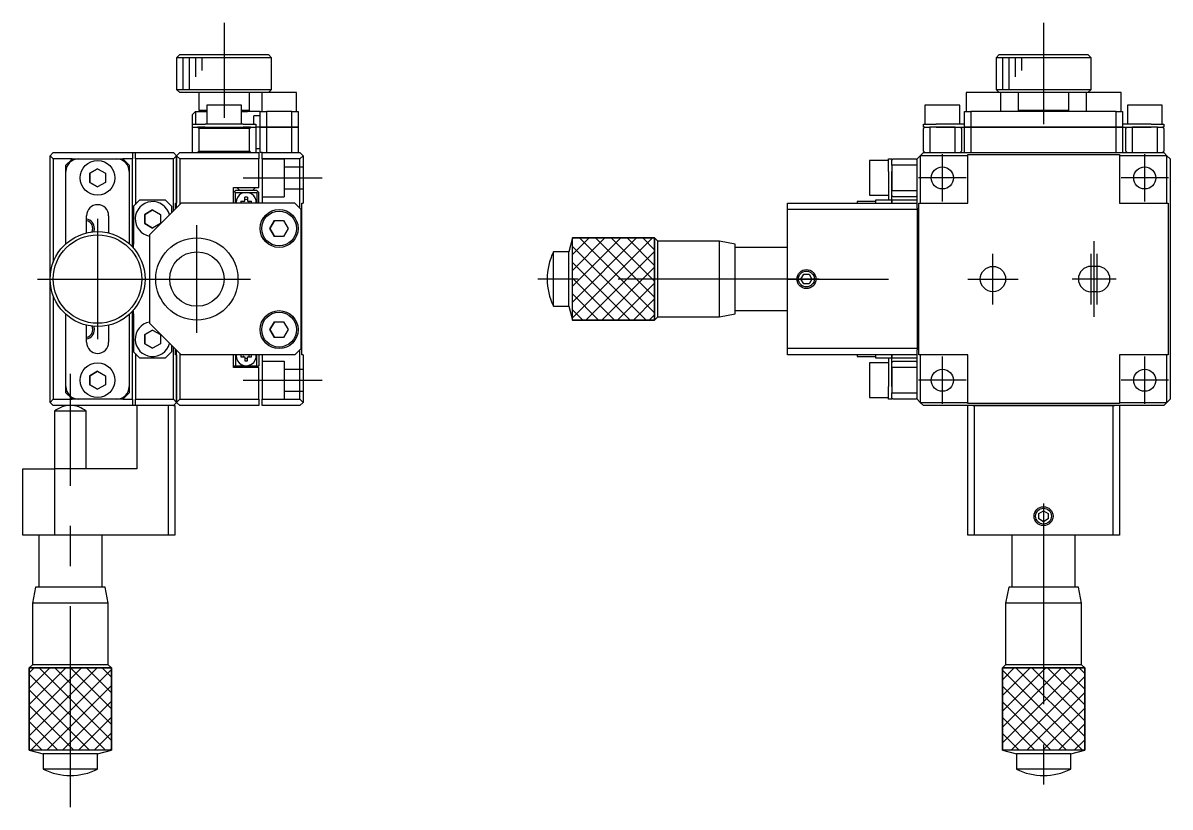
# Model space of a CAD drawing. Extents: x 10 to 399, y -6 to 244.
# Drawn here: x 217.9 to 399.3, y 54.7 to 178.8 of the extents above; entities that cross this region are included whole.
import ezdxf

# ---------------------------------------------------------------- set-up
doc = ezdxf.new("R2010")
doc.units = 0
doc.linetypes.add('CENTER', pattern=[50.8, 31.75, -6.35, 6.35, -6.35])
doc.linetypes.add('DASHED', pattern=[19.05, 12.7, -6.35])
doc.layers.get('0').update_dxf_attribs({"linetype": 'CONTINUOUS'})
doc.layers.add('CENTER', color=1, linetype='CENTER')

msp = doc.modelspace()

# ---------------------------------------------------------------- linework, layer by layer
at = {"color": 7, "linetype": 'CONTINUOUS'}
for p, q in [((242.7, 173.75), (242.2, 173.25)), ((257.2, 173.25), (242.2, 173.25)), ((242.2, 173.25), (242.2, 168.25)), ((242.7, 173.75), (256.7, 173.75)), ((242.7, 173.75), (256.7, 173.75)), ((242.7, 173.75), (242.7, 173.75)), ((257.2, 173.25), (256.7, 173.75)), ((257.2, 168.25), (257.2, 173.25)), ((372.28, 173.75), (371.78, 173.25)), ((386.78, 173.25), (371.78, 173.25)), ((371.78, 173.25), (371.78, 168.25)), ((372.28, 173.75), (386.28, 173.75)), ((386.78, 173.25), (386.28, 173.75)), ((386.78, 168.25), (386.78, 173.25)), ((242.2, 168.25), (257.2, 168.25)), ((242.2, 168.25), (242.7, 167.75)), ((255.65, 167.75), (242.7, 167.75)), ((245.7, 167.75), (245.7, 164.95)), ((253.7, 164.95), (253.7, 167.75)), ((261.15, 167.75), (255.65, 167.75)), ((255.65, 167.75), (255.65, 164.75)), ((256.7, 167.75), (257.2, 168.25)), ((257.2, 168.25), (257.2, 168.25)), ((261.15, 164.75), (261.15, 167.75)), ((369.78, 167.75), (367.03, 167.75)), ((367.03, 167.75), (367.03, 164.75)), ((372.53, 167.75), (369.78, 167.75)), ((371.78, 168.25), (379.2, 168.25)), ((371.78, 168.25), (372.28, 167.75)), ((379.2, 167.75), (372.53, 167.75)), ((372.53, 164.75), (372.53, 167.75)), ((375.28, 167.75), (375.28, 164.95)), ((379.2, 168.25), (386.78, 168.25)), ((386.03, 167.75), (379.2, 167.75)), ((383.28, 164.95), (383.28, 167.75)), ((388.78, 167.75), (386.03, 167.75)), ((386.03, 167.75), (386.03, 164.75)), ((386.28, 167.75), (386.78, 168.25)), ((391.53, 167.75), (388.78, 167.75)), ((391.53, 164.75), (391.53, 167.75)), ((252.45, 165.75), (246.95, 165.75)), ((246.95, 165.75), (246.95, 162.75)), ((252.45, 162.75), (252.45, 165.75)), ((363.28, 165.75), (360.53, 165.75)), ((360.53, 165.75), (360.53, 162.75)), ((366.03, 165.75), (363.28, 165.75)), ((366.03, 162.75), (366.03, 165.75)), ((395.28, 165.75), (392.53, 165.75)), ((392.53, 165.75), (392.53, 162.75)), ((398.03, 165.75), (395.28, 165.75)), ((398.03, 162.75), (398.03, 165.75)), ((245.2, 164.75), (244.7, 164.25)), ((244.7, 162.75), (244.7, 164.25)), ((245.2, 164.75), (245.2, 162.75)), ((245.2, 164.75), (246.95, 164.75)), ((245.7, 164.95), (246.95, 164.95)), ((245.7, 164.95), (245.9, 164.75)), ((252.45, 164.95), (253.7, 164.95)), ((252.45, 164.75), (253.4, 164.75)), ((255.4, 164.75), (253.4, 164.75)), ((253.5, 164.75), (253.7, 164.95)), ((255.4, 164.05), (254.4, 164.05)), ((254.4, 162.75), (254.4, 164.05)), ((255.4, 162.25), (255.4, 164.75)), ((255.4, 164.75), (256.4, 164.75)), ((256.4, 164.75), (256.4, 162.25)), ((260.4, 164.75), (256.4, 164.75)), ((260.4, 162.25), (260.4, 164.75)), ((260.4, 164.75), (261.4, 164.75)), ((261.4, 164.75), (261.4, 162.25)), ((366.78, 162.25), (366.78, 164.75)), ((366.78, 164.75), (367.78, 164.75)), ((367.78, 164.75), (367.78, 162.25)), ((378.03, 164.75), (367.78, 164.75)), ((375.28, 164.95), (379.24, 164.95)), ((375.28, 164.95), (375.48, 164.75)), ((380.53, 164.75), (378.03, 164.75)), ((379.24, 164.95), (383.28, 164.95)), ((390.78, 164.75), (380.53, 164.75)), ((383.08, 164.75), (383.28, 164.95)), ((390.78, 162.25), (390.78, 164.75)), ((390.78, 164.75), (391.78, 164.75)), ((391.78, 164.75), (391.78, 162.25)), ((244.7, 162.25), (244.7, 162.75)), ((244.7, 162.75), (246.7, 162.75)), ((244.7, 158.25), (244.7, 162.25)), ((244.7, 162.25), (245.5, 162.25)), ((245.7, 162.05), (245.5, 162.25)), ((245.5, 162.25), (245.83, 162.25)), ((245.83, 162.25), (245.5, 162.25)), ((253.7, 162.05), (245.7, 162.05)), ((245.7, 162.05), (245.7, 158.45)), ((246.7, 162.25), (245.83, 162.25)), ((252.7, 162.75), (246.7, 162.75)), ((246.7, 162.25), (252.7, 162.25)), ((252.7, 162.75), (254.7, 162.75)), ((253.57, 162.25), (252.7, 162.25)), ((253.57, 162.25), (253.9, 162.25)), ((253.9, 162.25), (253.57, 162.25)), ((253.9, 162.25), (253.7, 162.05)), ((253.7, 158.45), (253.7, 162.05)), ((253.9, 162.25), (254.7, 162.25)), ((254.7, 162.75), (254.7, 162.25)), ((254.7, 162.25), (254.7, 158.25)), ((255.4, 162.25), (254.7, 162.25)), ((256.4, 162.25), (255.4, 162.25)), ((255.4, 158.25), (255.4, 162.25)), ((255.4, 162.25), (256.4, 162.25)), ((256.4, 162.25), (260.4, 162.25)), ((256.4, 162.25), (256.4, 158.25)), ((260.4, 162.25), (256.4, 162.25)), ((261.4, 162.25), (260.4, 162.25)), ((260.4, 158.25), (260.4, 162.25)), ((260.4, 162.25), (261.4, 162.25)), ((261.4, 162.25), (261.4, 158.25)), ((360.28, 162.25), (360.28, 162.75)), ((360.28, 162.75), (362.28, 162.75)), ((360.48, 162.25), (360.28, 162.05)), ((360.48, 162.25), (360.28, 162.25)), ((360.28, 158.45), (360.28, 162.05)), ((360.48, 162.25), (361.28, 162.25)), ((361.28, 162.25), (361.28, 158.25)), ((362.28, 162.25), (361.28, 162.25)), ((362.28, 162.25), (361.28, 162.25)), ((366.78, 162.75), (362.28, 162.75)), ((365.28, 162.25), (362.28, 162.25)), ((362.28, 162.25), (365.28, 162.25)), ((365.28, 158.25), (365.28, 162.25)), ((365.28, 162.25), (366.78, 162.25)), ((366.28, 162.05), (366.08, 162.25)), ((366.28, 162.05), (366.28, 158.45)), ((367.78, 162.25), (366.78, 162.25)), ((366.78, 158.25), (366.78, 162.25)), ((366.78, 162.25), (367.78, 162.25)), ((367.78, 162.25), (390.78, 162.25)), ((367.78, 162.25), (367.78, 158.25)), ((390.78, 162.25), (367.78, 162.25)), ((391.78, 162.25), (390.78, 162.25)), ((390.78, 158.25), (390.78, 162.25)), ((390.78, 162.25), (391.78, 162.25)), ((396.28, 162.75), (391.78, 162.75)), ((391.78, 162.25), (393.28, 162.25)), ((391.78, 162.25), (391.78, 158.25)), ((392.48, 162.25), (392.28, 162.05)), ((392.28, 158.45), (392.28, 162.05)), ((393.28, 162.25), (393.28, 158.25)), ((396.28, 162.25), (393.28, 162.25)), ((393.28, 162.25), (396.28, 162.25)), ((396.28, 162.75), (398.28, 162.75)), ((397.28, 162.25), (396.28, 162.25)), ((397.28, 162.25), (396.28, 162.25)), ((397.28, 158.25), (397.28, 162.25)), ((397.28, 162.25), (398.08, 162.25)), ((398.28, 162.05), (398.08, 162.25)), ((398.28, 162.25), (398.08, 162.25)), ((398.28, 162.75), (398.28, 162.25)), ((398.28, 162.05), (398.28, 158.45)), ((222.7, 158.25), (222.2, 157.75)), ((222.7, 158.25), (235.2, 158.25)), ((235.2, 158.25), (235.2, 157.25)), ((235.2, 158.25), (235.7, 158.25)), ((235.7, 158.25), (241.7, 158.25)), ((235.7, 157.25), (235.7, 158.25)), ((241.7, 158.25), (242.2, 157.75)), ((242.7, 158.25), (242.2, 157.75)), ((242.7, 158.25), (255.2, 158.25)), ((245.5, 158.25), (245.7, 158.45)), ((245.7, 158.45), (253.7, 158.45)), ((253.7, 158.45), (253.9, 158.25)), ((255.4, 158.85), (254.7, 158.85)), ((255.2, 158.25), (255.2, 157.25)), ((255.7, 158.25), (255.4, 158.25)), ((255.7, 157.25), (255.7, 158.25)), ((255.7, 158.25), (261.7, 158.25)), ((261.7, 158.25), (262.2, 157.75)), ((360.28, 158.25), (359.78, 157.75)), ((360.28, 158.45), (360.48, 158.25)), ((360.28, 158.25), (398.28, 158.25)), ((366.08, 158.25), (366.28, 158.45)), ((367.28, 157.95), (391.28, 157.95)), ((367.28, 157.75), (367.28, 157.95)), ((391.28, 157.95), (391.28, 157.75)), ((392.28, 158.45), (392.48, 158.25)), ((398.08, 158.25), (398.28, 158.45)), ((398.78, 157.75), (398.28, 158.25)), ((222.2, 157.75), (222.7, 157.25)), ((222.2, 138.25), (222.2, 157.75)), ((225.7, 157.25), (222.7, 157.25)), ((222.7, 157.25), (222.7, 140.94)), ((225.5, 157.05), (224.7, 156.25)), ((224.7, 155.25), (224.7, 156.25)), ((225.5, 157.05), (225.7, 157.25)), ((225.83, 157.05), (225.5, 157.05)), ((225.7, 157.25), (226.7, 157.25)), ((226.7, 157.25), (232.7, 157.25)), ((232.7, 157.25), (233.7, 157.25)), ((233.9, 157.05), (233.57, 157.05)), ((233.7, 157.25), (233.9, 157.05)), ((235.2, 157.25), (233.7, 157.25)), ((234.7, 156.25), (233.9, 157.05)), ((234.7, 156.25), (234.7, 155.25)), ((235.2, 143.35), (235.2, 157.25)), ((241.7, 157.25), (235.7, 157.25)), ((235.7, 157.25), (235.7, 150.05)), ((242.2, 157.75), (241.7, 157.25)), ((241.7, 149.05), (241.7, 157.25)), ((242.2, 149.55), (242.2, 157.75)), ((242.2, 157.75), (242.7, 157.25)), ((242.2, 157.75), (242.2, 150.25)), ((242.7, 157.25), (242.7, 150.05)), ((255.2, 157.25), (242.7, 157.25)), ((255.2, 152.75), (255.2, 157.25)), ((255.7, 157.25), (255.7, 150.25)), ((261.7, 157.25), (255.7, 157.25)), ((262.2, 157.75), (261.7, 157.25)), ((261.7, 149.45), (261.7, 157.25)), ((262.2, 157.75), (262.2, 150.25)), ((351.78, 157), (351.78, 154.25)), ((354.78, 157), (351.78, 157)), ((354.78, 157.25), (355.28, 157.25)), ((354.78, 155.25), (354.78, 157.25)), ((355.48, 157.25), (355.28, 157.05)), ((355.28, 157.25), (355.28, 157.05)), ((355.28, 156.25), (355.28, 157.05)), ((355.28, 156.25), (355.28, 155.25)), ((359.28, 156.25), (355.28, 156.25)), ((355.28, 156.25), (355.28, 155.25)), ((355.48, 157.25), (359.08, 157.25)), ((359.28, 157.05), (359.08, 157.25)), ((359.78, 157.75), (359.28, 157.25)), ((359.28, 149.45), (359.28, 157.25)), ((359.78, 157.75), (359.78, 150.25)), ((367.28, 157.75), (359.78, 157.75)), ((367.28, 150.25), (367.28, 157.75)), ((398.78, 157.75), (391.28, 157.75)), ((391.28, 157.75), (391.28, 150.25)), ((398.78, 150.25), (398.78, 157.75)), ((399.28, 157.25), (398.78, 157.75)), ((399.28, 157.25), (399.28, 119.25)), ((224.7, 143.84), (224.7, 155.25)), ((228.45, 154.97), (229.7, 155.69)), ((229.7, 155.69), (228.45, 154.97)), ((228.45, 153.53), (228.45, 154.97)), ((228.45, 154.97), (228.45, 153.53)), ((229.7, 155.69), (230.95, 154.97)), ((230.95, 154.97), (230.95, 153.53)), ((234.7, 155.25), (234.7, 143.84)), ((351.78, 154.25), (351.78, 151.5)), ((354.78, 155.25), (354.78, 150.75)), ((355.28, 155.25), (355.28, 152.25)), ((355.28, 152.25), (355.28, 155.25)), ((229.7, 152.81), (228.45, 153.53)), ((228.45, 153.53), (229.7, 152.81)), ((230.95, 153.53), (229.7, 152.81)), ((251.2, 152.75), (255.2, 152.75)), ((251.2, 150.25), (251.2, 152.75)), ((251.72, 152.75), (251.95, 152.52)), ((251.95, 152.52), (252.2, 152.27)), ((254.2, 152.27), (254.45, 152.52)), ((254.45, 152.52), (254.68, 152.75)), ((236.4, 150.75), (235.4, 149.75)), ((236.4, 150.75), (240.4, 150.75)), ((241.4, 149.75), (240.4, 150.75)), ((251.35, 152.1), (251.2, 151.95)), ((251.35, 152.1), (251.5, 152.25)), ((251.5, 151.95), (251.35, 152.1)), ((254.9, 152.25), (251.5, 152.25)), ((251.5, 150.25), (251.5, 151.95)), ((251.5, 151.95), (253.2, 151.95)), ((253.2, 152.27), (252.2, 152.27)), ((252.37, 150.55), (253, 150.55)), ((253, 150.55), (253, 151.18)), ((254.2, 152.27), (253.2, 152.27)), ((253.2, 151.95), (254.9, 151.95)), ((253.4, 151.18), (253.4, 150.55)), ((253.4, 150.55), (254.02, 150.55)), ((254.9, 152.25), (255.05, 152.1)), ((255.05, 152.1), (254.9, 151.95)), ((254.9, 151.95), (254.9, 150.25)), ((255.2, 151.95), (255.05, 152.1)), ((255.2, 150.25), (255.2, 151.95)), ((351.78, 151.5), (354.78, 151.5)), ((352.78, 150.75), (355.28, 150.75)), ((352.78, 150.25), (352.78, 150.75)), ((355.28, 152.25), (359.28, 152.25)), ((355.28, 150.75), (355.28, 152.25)), ((355.28, 151.45), (355.48, 151.25)), ((355.28, 150.75), (355.28, 150.25)), ((355.28, 150.75), (359.28, 150.75)), ((355.28, 150.25), (355.28, 150.75)), ((359.08, 151.25), (355.48, 151.25)), ((359.08, 151.25), (359.28, 151.45)), ((235.4, 149.75), (235.4, 143.75)), ((237.15, 148.47), (238.4, 149.19)), ((238.4, 149.19), (237.15, 148.47)), ((242.9, 150.25), (237.9, 145.25)), ((238.4, 149.19), (239.65, 148.47)), ((241.4, 149.75), (241.4, 148.75)), ((242, 150.25), (242.2, 150.25)), ((242, 149.35), (242, 150.25)), ((260.9, 150.25), (242.9, 150.25)), ((261.9, 149.25), (260.9, 150.25)), ((261.9, 127.25), (261.9, 149.25)), ((262, 150.25), (262.2, 150.25)), ((262, 126.25), (262, 150.25)), ((338.78, 150.25), (359.28, 150.25)), ((338.78, 149.25), (338.78, 150.25)), ((359.28, 149.25), (338.78, 149.25)), ((338.78, 127.25), (338.78, 149.25)), ((349.78, 150.5), (349.78, 150.25)), ((352.78, 150.5), (349.78, 150.5)), ((359.28, 149.45), (359.28, 149.25)), ((359.28, 149.25), (359.28, 127.25)), ((359.58, 150.25), (359.78, 150.25)), ((359.58, 126.25), (359.58, 150.25)), ((359.78, 150.25), (367.28, 150.25)), ((391.28, 150.25), (398.78, 150.25)), ((398.78, 150.25), (398.98, 150.25)), ((398.98, 150.25), (398.98, 126.25)), ((227.95, 145.54), (227.95, 148.25)), ((231.45, 148.25), (231.45, 145.54)), ((237.15, 147.03), (237.15, 148.47)), ((237.15, 148.47), (237.15, 147.03)), ((238.4, 146.31), (237.15, 147.03)), ((237.15, 147.03), (238.4, 146.31)), ((239.65, 147.03), (238.4, 146.31)), ((239.65, 148.47), (239.65, 147.03)), ((256.96, 146.25), (257.68, 147.5)), ((257.68, 147.5), (256.96, 146.25)), ((257.68, 147.5), (259.12, 147.5)), ((259.12, 147.5), (259.84, 146.25)), ((237.9, 145.25), (237.9, 131.25)), ((257.68, 145), (256.96, 146.25)), ((256.96, 146.25), (257.68, 145)), ((259.84, 146.25), (259.12, 145)), ((259.12, 145), (257.68, 145)), ((304.78, 144.75), (304.19, 142.55)), ((304.78, 144.75), (317.78, 144.75)), ((304.78, 131.75), (304.78, 144.75)), ((318.28, 144.25), (317.78, 144.75)), ((317.78, 144.75), (317.78, 131.75)), ((318.28, 132.25), (318.28, 144.25)), ((328.03, 144.25), (318.28, 144.25)), ((328.03, 132.25), (328.03, 144.25)), ((330.53, 143.75), (328.03, 144.25)), ((330.53, 132.75), (330.53, 143.75)), ((301.78, 133.95), (301.78, 142.55)), ((304.19, 142.55), (301.78, 142.55)), ((304.19, 133.95), (304.19, 142.55)), ((338.78, 143.25), (330.53, 143.25)), ((387.78, 140.25), (386.78, 140.25)), ((222.2, 118.75), (222.2, 138.25)), ((340.91, 138.25), (341.35, 139)), ((341.35, 137.5), (340.91, 138.25)), ((341.35, 139), (342.21, 139)), ((342.21, 139), (342.65, 138.25)), ((342.65, 138.25), (342.21, 137.5)), ((342.21, 137.5), (341.35, 137.5)), ((387.78, 136.25), (386.78, 136.25)), ((222.7, 135.56), (222.7, 119.25)), ((224.7, 121.25), (224.7, 132.66)), ((234.7, 132.66), (234.7, 121.25)), ((235.2, 119.25), (235.2, 133.15)), ((235.4, 132.75), (235.4, 126.75)), ((301.78, 133.95), (304.19, 133.95)), ((304.19, 133.95), (304.78, 131.75)), ((328.03, 132.25), (330.53, 132.75)), ((330.53, 133.25), (338.78, 133.25)), ((227.95, 128.25), (227.95, 130.96)), ((231.45, 130.96), (231.45, 128.25)), ((237.9, 131.25), (242.9, 126.25)), ((256.96, 130.25), (257.68, 131.5)), ((257.68, 131.5), (256.96, 130.25)), ((257.68, 131.5), (259.12, 131.5)), ((259.12, 131.5), (259.84, 130.25)), ((317.78, 131.75), (304.78, 131.75)), ((317.78, 131.75), (318.28, 132.25)), ((318.28, 132.25), (328.03, 132.25)), ((237.15, 129.47), (238.4, 130.19)), ((238.4, 130.19), (237.15, 129.47)), ((237.15, 128.03), (237.15, 129.47)), ((237.15, 129.47), (237.15, 128.03)), ((238.4, 130.19), (239.65, 129.47)), ((239.65, 129.47), (239.65, 128.03)), ((257.68, 129), (256.96, 130.25)), ((256.96, 130.25), (257.68, 129)), ((259.12, 129), (257.68, 129)), ((259.84, 130.25), (259.12, 129)), ((238.4, 127.31), (237.15, 128.03)), ((237.15, 128.03), (238.4, 127.31)), ((239.65, 128.03), (238.4, 127.31)), ((241.4, 127.75), (241.4, 126.75)), ((241.7, 119.25), (241.7, 127.45)), ((242, 126.25), (242, 127.15)), ((260.9, 126.25), (261.9, 127.25)), ((261.7, 119.25), (261.7, 127.05)), ((338.78, 126.25), (338.78, 127.25)), ((359.28, 127.25), (338.78, 127.25)), ((359.28, 127.25), (359.28, 127.05)), ((359.28, 119.25), (359.28, 127.05)), ((235.4, 126.75), (236.4, 125.75)), ((235.7, 126.45), (235.7, 119.25)), ((240.4, 125.75), (236.4, 125.75)), ((240.4, 125.75), (241.4, 126.75)), ((242.2, 126.25), (242, 126.25)), ((242.2, 118.75), (242.2, 126.95)), ((242.2, 126.25), (242.2, 118.75)), ((242.7, 126.45), (242.7, 119.25)), ((260.9, 126.25), (242.9, 126.25)), ((251.2, 124.25), (251.2, 126.25)), ((251.5, 126.25), (251.5, 124.55)), ((252.37, 125.95), (253, 125.95)), ((253, 125.95), (253, 125.32)), ((253.4, 125.32), (253.4, 125.95)), ((253.4, 125.95), (254.02, 125.95)), ((254.9, 124.55), (254.9, 126.25)), ((255.2, 126.25), (255.2, 124.55)), ((255.7, 126.25), (255.7, 119.25)), ((262.2, 126.25), (262, 126.25)), ((262.2, 126.25), (262.2, 118.75)), ((359.28, 126.25), (338.78, 126.25)), ((349.78, 126.25), (349.78, 126)), ((349.78, 126), (352.78, 126)), ((352.78, 125.75), (352.78, 126.25)), ((355.28, 125.75), (352.78, 125.75)), ((354.78, 125.75), (354.78, 121.25)), ((355.28, 126.25), (355.28, 125.75)), ((355.28, 125.75), (355.28, 126.25)), ((355.28, 124.25), (355.28, 125.75)), ((359.28, 125.75), (355.28, 125.75)), ((355.48, 125.25), (355.28, 125.05)), ((355.48, 125.25), (359.08, 125.25)), ((359.28, 125.05), (359.08, 125.25)), ((359.78, 126.25), (359.58, 126.25)), ((359.78, 126.25), (359.78, 118.75)), ((367.28, 126.25), (359.78, 126.25)), ((367.28, 118.75), (367.28, 126.25)), ((398.78, 126.25), (391.28, 126.25)), ((391.28, 126.25), (391.28, 118.75)), ((398.78, 118.75), (398.78, 126.25)), ((398.98, 126.25), (398.78, 126.25)), ((228.45, 122.97), (229.7, 123.69)), ((229.7, 123.69), (228.45, 122.97)), ((229.7, 123.69), (230.95, 122.97)), ((251.35, 124.4), (251.2, 124.55)), ((255.2, 124.25), (251.2, 124.25)), ((251.5, 124.55), (251.35, 124.4)), ((251.35, 124.4), (251.5, 124.25)), ((251.5, 124.55), (253.2, 124.55)), ((253.2, 124.55), (254.9, 124.55)), ((255.05, 124.4), (254.9, 124.55)), ((254.9, 124.25), (255.05, 124.4)), ((255.2, 124.55), (255.05, 124.4)), ((255.2, 119.25), (255.2, 124.25)), ((351.78, 125), (351.78, 122.25)), ((354.78, 125), (351.78, 125)), ((355.28, 124.25), (355.28, 121.25)), ((359.28, 124.25), (355.28, 124.25)), ((355.28, 121.25), (355.28, 124.25)), ((228.45, 121.53), (228.45, 122.97)), ((228.45, 122.97), (228.45, 121.53)), ((229.7, 120.81), (228.45, 121.53)), ((228.45, 121.53), (229.7, 120.81)), ((230.95, 121.53), (229.7, 120.81)), ((230.95, 122.97), (230.95, 121.53)), ((351.78, 122.25), (351.78, 119.5)), ((224.7, 120.25), (224.7, 121.25)), ((224.7, 120.25), (225.5, 119.45)), ((233.9, 119.45), (234.7, 120.25)), ((234.7, 121.25), (234.7, 120.25)), ((354.78, 119.25), (354.78, 121.25)), ((355.28, 121.25), (355.28, 120.25)), ((355.28, 121.25), (355.28, 120.25)), ((355.28, 120.25), (359.28, 120.25)), ((355.28, 119.45), (355.28, 120.25)), ((222.7, 119.25), (222.2, 118.75)), ((222.2, 118.75), (222.7, 118.25)), ((222.7, 119.25), (225.7, 119.25)), ((235.2, 118.25), (222.7, 118.25)), ((225.7, 119.25), (225.5, 119.45)), ((225.5, 119.45), (225.83, 119.45)), ((226.7, 119.25), (225.7, 119.25)), ((232.7, 119.25), (226.7, 119.25)), ((233.7, 119.25), (232.7, 119.25)), ((233.57, 119.45), (233.9, 119.45)), ((233.9, 119.45), (233.7, 119.25)), ((233.7, 119.25), (235.2, 119.25)), ((235.2, 119.25), (235.2, 118.25)), ((235.7, 118.25), (235.2, 118.25)), ((235.7, 119.25), (241.7, 119.25)), ((235.7, 118.25), (235.7, 119.25)), ((241.7, 118.25), (235.7, 118.25)), ((235.9, 118.25), (235.9, 108.25)), ((240.9, 97.75), (240.9, 118.25)), ((241.7, 119.25), (242.2, 118.75)), ((242.2, 118.75), (241.7, 118.25)), ((241.7, 118.25), (241.9, 118.25)), ((241.9, 118.25), (241.9, 97.75)), ((242.7, 119.25), (242.2, 118.75)), ((242.2, 118.75), (242.7, 118.25)), ((242.7, 119.25), (255.2, 119.25)), ((255.2, 118.25), (242.7, 118.25)), ((255.2, 119.25), (255.2, 118.25)), ((255.7, 119.25), (261.7, 119.25)), ((255.7, 118.25), (255.7, 119.25)), ((261.7, 118.25), (255.7, 118.25)), ((261.7, 119.25), (262.2, 118.75)), ((262.2, 118.75), (261.7, 118.25)), ((351.78, 119.5), (354.78, 119.5)), ((355.28, 119.25), (354.78, 119.25)), ((355.28, 119.45), (355.48, 119.25)), ((355.28, 119.45), (355.28, 119.25)), ((359.08, 119.25), (355.48, 119.25)), ((359.08, 119.25), (359.28, 119.45)), ((359.28, 119.25), (359.78, 118.75)), ((359.78, 118.75), (360.28, 118.25)), ((359.78, 118.75), (367.28, 118.75)), ((398.28, 118.25), (360.28, 118.25)), ((367.28, 118.55), (367.28, 118.75)), ((367.28, 118.55), (367.28, 118.75)), ((391.28, 118.55), (367.28, 118.55)), ((367.28, 97.75), (367.28, 118.25)), ((368.08, 118.25), (368.28, 118.25)), ((368.28, 118.25), (368.28, 97.75)), ((368.28, 118.25), (390.28, 118.25)), ((390.28, 97.75), (390.28, 118.25)), ((390.28, 118.25), (390.48, 118.25)), ((391.28, 118.75), (398.78, 118.75)), ((391.28, 118.75), (391.28, 118.55)), ((391.28, 118.25), (391.28, 97.75)), ((398.28, 118.25), (398.78, 118.75)), ((398.78, 118.75), (399.28, 119.25)), ((224.55, 117.37), (222.9, 117.37)), ((222.9, 117.37), (222.9, 108.25)), ((227.9, 117.37), (224.55, 117.37)), ((227.9, 108.25), (227.9, 117.37)), ((217.9, 97.75), (217.9, 108.25)), ((217.9, 108.25), (222.9, 108.25)), ((222.9, 108.25), (222.9, 97.75)), ((235.9, 108.25), (222.9, 108.25)), ((378.53, 101.18), (379.28, 101.62)), ((379.28, 101.62), (380.03, 101.18)), ((378.53, 100.32), (378.53, 101.18)), ((379.28, 99.88), (378.53, 100.32)), ((380.03, 100.32), (379.28, 99.88)), ((380.03, 101.18), (380.03, 100.32)), ((222.9, 97.75), (217.9, 97.75)), ((220.4, 97.75), (220.4, 89.5)), ((240.9, 97.75), (222.9, 97.75)), ((230.4, 89.5), (230.4, 97.75)), ((241.9, 97.75), (240.9, 97.75)), ((368.28, 97.75), (367.28, 97.75)), ((390.28, 97.75), (368.28, 97.75)), ((374.28, 97.75), (374.28, 89.5)), ((384.28, 89.5), (384.28, 97.75)), ((391.28, 97.75), (390.28, 97.75)), ((219.9, 89.5), (219.4, 87)), ((223.54, 89.5), (219.9, 89.5)), ((230.9, 89.5), (223.54, 89.5)), ((231.4, 87), (230.9, 89.5)), ((373.78, 89.5), (373.28, 87)), ((384.78, 89.5), (373.78, 89.5)), ((385.28, 87), (384.78, 89.5)), ((223.37, 87), (219.4, 87)), ((219.4, 87), (219.4, 77.25)), ((231.4, 87), (223.37, 87)), ((231.4, 77.25), (231.4, 87)), ((385.28, 87), (373.28, 87)), ((373.28, 87), (373.28, 77.25)), ((385.28, 77.25), (385.28, 87)), ((219.4, 77.25), (218.9, 76.75)), ((223.2, 76.75), (218.9, 76.75)), ((218.9, 63.75), (218.9, 76.75)), ((218.9, 76.75), (231.9, 76.75)), ((223.37, 77.25), (219.4, 77.25)), ((231.4, 77.25), (223.37, 77.25)), ((231.9, 76.75), (231.4, 77.25)), ((231.9, 76.75), (231.9, 63.75)), ((373.28, 77.25), (372.78, 76.75)), ((372.78, 63.75), (372.78, 76.75)), ((372.78, 76.75), (385.78, 76.75)), ((385.28, 77.25), (373.28, 77.25)), ((385.78, 76.75), (385.28, 77.25)), ((385.78, 76.75), (385.78, 63.75)), ((218.9, 63.75), (221.1, 63.16)), ((231.9, 63.75), (218.9, 63.75)), ((231.9, 63.75), (223.2, 63.75)), ((229.7, 63.16), (231.9, 63.75)), ((372.78, 63.75), (374.98, 63.16)), ((385.78, 63.75), (372.78, 63.75)), ((383.58, 63.16), (385.78, 63.75)), ((223.94, 63.16), (221.1, 63.16)), ((221.1, 63.16), (221.1, 60.75)), ((229.7, 63.16), (223.94, 63.16)), ((229.7, 60.75), (229.7, 63.16)), ((383.58, 63.16), (374.98, 63.16)), ((374.98, 63.16), (374.98, 60.75)), ((383.58, 60.75), (383.58, 63.16)), ((223.94, 60.75), (221.1, 60.75)), ((229.7, 60.75), (223.94, 60.75)), ((383.58, 60.75), (374.98, 60.75))]:
    msp.add_line(p, q, dxfattribs=at)
at = {"color": 3, "linetype": 'CONTINUOUS'}
for p, q in [((243.2, 173.25), (243.2, 168.25)), ((244.2, 173.25), (244.2, 168.25)), ((245.2, 173.25), (245.2, 170.25)), ((246.2, 173.25), (246.2, 171.25)), ((372.78, 173.25), (372.78, 168.25)), ((373.78, 173.25), (373.78, 168.25)), ((374.78, 173.25), (374.78, 170.25)), ((375.78, 173.25), (375.78, 171.25)), ((304.78, 131.75), (304.78, 144.75)), ((317.78, 144.75), (304.78, 144.75)), ((304.78, 144.61), (304.92, 144.75)), ((304.78, 142.11), (307.42, 144.75)), ((304.78, 139.61), (309.92, 144.75)), ((304.78, 137.11), (312.42, 144.75)), ((304.78, 134.61), (314.92, 144.75)), ((304.78, 132.11), (317.42, 144.75)), ((304.78, 143.39), (316.42, 131.75)), ((305.92, 144.75), (317.78, 132.89)), ((308.42, 144.75), (317.78, 135.39)), ((310.92, 144.75), (317.78, 137.89)), ((313.42, 144.75), (317.78, 140.39)), ((315.92, 144.75), (317.78, 142.89)), ((317.78, 131.75), (317.78, 144.75)), ((306.92, 131.75), (317.78, 142.61)), ((304.78, 140.89), (313.92, 131.75)), ((309.42, 131.75), (317.78, 140.11)), ((304.78, 138.39), (311.42, 131.75)), ((311.92, 131.75), (317.78, 137.61)), ((304.78, 135.89), (308.92, 131.75)), ((314.42, 131.75), (317.78, 135.11)), ((304.78, 133.39), (306.42, 131.75)), ((316.92, 131.75), (317.78, 132.61)), ((304.78, 131.75), (317.78, 131.75)), ((218.9, 76.75), (218.9, 63.75)), ((219.66, 76.75), (218.9, 75.99)), ((222.16, 76.75), (218.9, 73.49)), ((224.66, 76.75), (218.9, 70.99)), ((227.16, 76.75), (218.9, 68.49)), ((229.66, 76.75), (218.9, 65.99)), ((231.9, 76.49), (219.16, 63.75)), ((220.44, 76.75), (231.9, 65.29)), ((222.94, 76.75), (231.9, 67.79)), ((231.9, 76.75), (223.2, 76.75)), ((225.44, 76.75), (231.9, 70.29)), ((227.94, 76.75), (231.9, 72.79)), ((230.44, 76.75), (231.9, 75.29)), ((231.9, 63.75), (231.9, 76.75)), ((385.78, 76.75), (372.78, 76.75)), ((372.78, 76.75), (372.78, 63.75)), ((372.78, 64.89), (384.64, 76.75)), ((372.78, 67.39), (382.14, 76.75)), ((372.78, 69.89), (379.64, 76.75)), ((372.78, 72.39), (377.14, 76.75)), ((372.78, 74.89), (374.64, 76.75)), ((385.42, 63.75), (372.78, 76.39)), ((385.78, 65.89), (374.92, 76.75)), ((385.78, 68.39), (377.42, 76.75)), ((385.78, 70.89), (379.92, 76.75)), ((385.78, 73.39), (382.42, 76.75)), ((385.78, 75.89), (384.92, 76.75)), ((385.78, 63.75), (385.78, 76.75)), ((218.9, 75.79), (230.94, 63.75)), ((374.14, 63.75), (385.78, 75.39)), ((218.9, 73.29), (228.44, 63.75)), ((231.9, 73.99), (221.66, 63.75)), ((382.92, 63.75), (372.78, 73.89)), ((376.64, 63.75), (385.78, 72.89)), ((218.9, 70.79), (225.94, 63.75)), ((231.9, 71.49), (224.16, 63.75)), ((380.42, 63.75), (372.78, 71.39)), ((231.9, 68.99), (226.66, 63.75)), ((379.14, 63.75), (385.78, 70.39)), ((218.9, 68.29), (223.44, 63.75)), ((377.92, 63.75), (372.78, 68.89)), ((381.64, 63.75), (385.78, 67.89)), ((218.9, 65.79), (220.94, 63.75)), ((231.9, 66.49), (229.16, 63.75)), ((375.42, 63.75), (372.78, 66.39)), ((384.14, 63.75), (385.78, 65.39)), ((223.2, 63.75), (218.9, 63.75)), ((231.9, 63.99), (231.66, 63.75)), ((372.92, 63.75), (372.78, 63.89)), ((385.78, 63.75), (372.78, 63.75))]:
    msp.add_line(p, q, dxfattribs=at)
at = {"color": 3, "linetype": 'DASHED'}
for p, q in [((255.7, 157.25), (259.2, 157.25)), ((259.2, 157.25), (259.2, 151.25)), ((259.2, 156), (262.2, 156)), ((259.2, 152.5), (262.2, 152.5)), ((255.7, 151.25), (259.2, 151.25)), ((255.7, 125.25), (259.2, 125.25)), ((259.2, 125.25), (259.2, 119.25)), ((259.2, 124), (262.2, 124)), ((259.2, 120.5), (262.2, 120.5)), ((255.7, 119.25), (259.2, 119.25))]:
    msp.add_line(p, q, dxfattribs=at)
at = {"color": 7, "linetype": 'CONTINUOUS'}
for centre, radius in [((229.7, 154.25), 2.75), ((363.28, 154.25), 1.75), ((395.28, 154.25), 1.75), ((258.4, 146.25), 3), ((258.4, 146.25), 2.75), ((229.7, 138.25), 7.5), ((229.7, 138.25), 7), ((245.4, 138.25), 6.5), ((245.4, 138.25), 4.3), ((371.28, 138.25), 2), ((341.78, 138.25), 1.25), ((258.4, 130.25), 3), ((258.4, 130.25), 2.75), ((229.7, 122.25), 2.75), ((363.28, 122.25), 1.75), ((395.28, 122.25), 1.75), ((379.28, 100.75), 1.25)]:
    msp.add_circle(centre, radius, dxfattribs=at)
at = {"color": 3, "linetype": 'CONTINUOUS'}
for centre in [(341.78, 138.25), (379.28, 100.75)]:
    msp.add_circle(centre, 1.5, dxfattribs=at)
at = {"color": 7, "linetype": 'CONTINUOUS'}
for centre, radius, start, end in [((226.7, 155.25), 2, 90, 180), ((232.7, 155.25), 2, 0, 90), ((253.2, 150.35), 1.6, 356.4167, 180), ((253.2, 150.35), 0.85, 166.391, 186.7563), ((253.2, 150.35), 0.459, 154.1861, 192.5754), ((253.2, 150.35), 0.85, 76.391, 103.609), ((253.2, 150.35), 0.459, 64.1861, 115.8139), ((253.2, 150.35), 0.459, 347.4246, 25.8139), ((253.2, 150.35), 0.85, 353.2437, 13.609), ((229.7, 148.25), 1.75, 0, 180), ((238.4, 147.75), 2.75, 14.052, 259.5243), ((253.2, 150.35), 1.6, 180, 183.5833), ((227.7, 146.25), 1.25, 333.8142, 78.463), ((233.4, 143.75), 2, 344.335, 0), ((310.53, 138.25), 9.75, 153.8162, 206.1838), ((386.78, 138.25), 2, 90, 270), ((387.78, 138.25), 2, 270, 90), ((233.4, 132.75), 2, 0, 15.665), ((227.7, 130.25), 1.25, 281.537, 26.1858), ((238.4, 128.75), 2.75, 100.4757, 345.948), ((229.7, 128.25), 1.75, 180, 0), ((253.2, 126.15), 1.6, 180, 3.5833), ((253.2, 126.15), 1.6, 176.4167, 180), ((253.2, 126.15), 0.85, 173.2437, 193.609), ((253.2, 126.15), 0.459, 167.4246, 205.8139), ((253.2, 126.15), 0.459, 244.1861, 295.8139), ((253.2, 126.15), 0.85, 256.391, 283.609), ((253.2, 126.15), 0.459, 334.1861, 12.5754), ((253.2, 126.15), 0.85, 346.391, 6.7563), ((226.7, 121.25), 2, 180, 270), ((232.7, 121.25), 2, 270, 0), ((225.4, 114.25), 4, 90, 128.6822), ((225.4, 114.25), 4, 51.3178, 90), ((225.4, 69.49), 9.75, 243.8162, 296.1838), ((379.28, 69.49), 9.75, 243.8162, 296.1838)]:
    msp.add_arc(centre, radius, start, end, dxfattribs=at)
at = {"color": 3, "linetype": 'CONTINUOUS'}
for centre, start, end in [((227.7, 146.25), 0, 80.4059), ((227.7, 146.25), 339.5703, 0), ((227.7, 130.25), 0, 20.4297), ((227.7, 130.25), 279.5941, 0)]:
    msp.add_arc(centre, 1.5, start, end, dxfattribs=at)
at = {"layer": 'CENTER', "color": 1, "linetype": 'CENTER'}
for p, q in [((249.7, 178.75), (249.7, 163.75)), ((379.28, 178.75), (379.28, 162.75)), ((363.28, 150.5), (363.28, 158)), ((395.28, 150.5), (395.28, 158)), ((252.7, 154.25), (265.2, 154.25)), ((367.03, 154.25), (359.53, 154.25)), ((399.03, 154.25), (391.53, 154.25)), ((229.7, 147.75), (229.7, 128.75)), ((245.4, 129.75), (245.4, 146.75)), ((387.28, 132.25), (387.28, 144.25)), ((371.28, 134.25), (371.28, 142.25)), ((386.78, 134.25), (386.78, 142.25)), ((387.78, 134.25), (387.78, 142.25)), ((220.2, 138.25), (239.2, 138.25)), ((236.9, 138.25), (253.9, 138.25)), ((343.78, 138.25), (295.78, 138.25)), ((338.78, 138.25), (354.78, 138.25)), ((367.28, 138.25), (375.28, 138.25)), ((390.78, 138.25), (383.78, 138.25)), ((363.28, 118.5), (363.28, 126)), ((395.28, 118.5), (395.28, 126)), ((225.4, 54.75), (225.4, 123.25)), ((252.7, 122.25), (265.2, 122.25)), ((367.03, 122.25), (359.53, 122.25)), ((399.03, 122.25), (391.53, 122.25)), ((379.28, 102.75), (379.28, 54.75))]:
    msp.add_line(p, q, dxfattribs=at)

doc.saveas('drawing.dxf')
